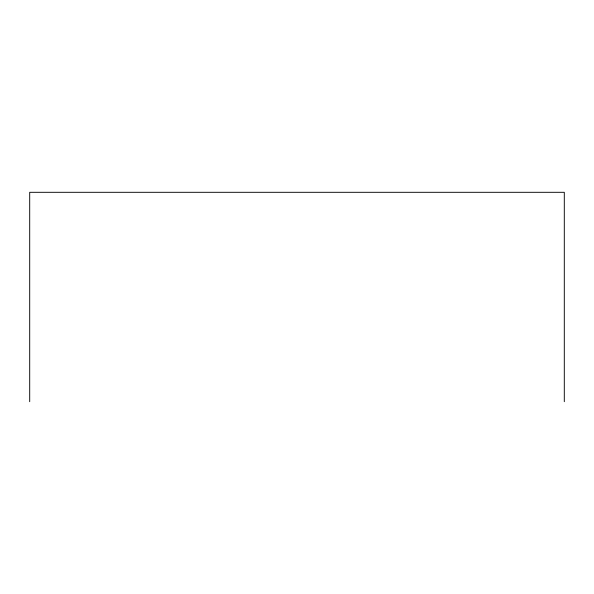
<?xml version="1.0" encoding="UTF-8"?>
<svg xmlns="http://www.w3.org/2000/svg" width="594" height="594" viewBox="0 0 594 594"><rect width="100%" height="100%" fill="white"/><g stroke="black" fill="none" stroke-linecap="round" stroke-linejoin="round"><path stroke-width="0.89" d="M564.3 401.693L564.3 192.308L29.7 192.308L29.7 401.693"/></g></svg>
